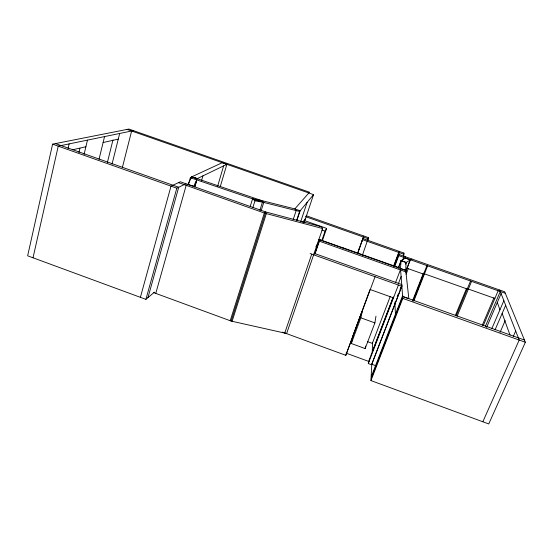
<?xml version="1.0" encoding="UTF-8"?>
<svg xmlns="http://www.w3.org/2000/svg" width="553" height="553" viewBox="0 0 553 553"><rect width="100%" height="100%" fill="white"/><g stroke="black" fill="none" stroke-linecap="round" stroke-linejoin="round"><path stroke-width="0.83" d="M394.282 266.553L398.865 254.435L504.709 291.811L525.35 342.245L488.748 423.944L370.945 380.582L371.796 364.213M372.591 342.342L372.245 351.936L393.162 297.327M398.326 267.756L401.07 260.553L406.096 262.336L405.653 271.793L319.143 241.101L314.692 254.069M395.499 282.701L400.379 269.919L401.07 260.553L405.515 258.037L405.577 256.806M370.945 380.582L402.784 298.392L400.483 268.516L405.715 270.306L408.833 298.606L402.881 296.56L371.291 378.176M362.968 238.599L403.939 253.053L403.676 257.387L402.757 259.799M393.328 296.954L368.637 361.392L368.291 363.556L371.533 364.738L401.755 286.226L401.858 284.588L314.132 253.329M394.503 266.892L398.761 255.652L399.142 251.359L393.964 265.039M353.395 334.544L351.293 343.503L365.153 348.563L374.893 322.897L375.964 316.192M365.153 348.563L365.602 346.074M351.293 343.503L360.86 317.823L362.305 311.263M250.267 206.269L252.562 198.866L261.341 200.476L294.825 208.903L309.514 192.223L128.925 129.056L52.597 144.146L27.65 255.811L145.902 299.36L154.46 292.143M33.021 257.788L58.238 146.151L133.411 130.626M68.06 148.563L69.132 143.898M78.92 152.538L79.922 148.28M84.084 154.37L87.464 140.116M99.022 159.305L104.552 136.584M282.472 332.111L345.805 355.316L370.012 289.523M107.42 162.375L112.957 139.971M112.059 164.02L119.669 133.467M122.324 167.677L131.628 130.992M140.393 297.327L171.015 186.133L180.361 181.778L265.516 211.896L321.424 226.744L322.641 228.534L286.634 333.507L231.147 321.072L153.333 292.502M145.902 299.36L176.808 188.186L185.932 183.748M147.962 297.625L178.716 187.26L55.466 143.586M155.766 293.394L186.181 185.345L187.958 184.467L191.739 176.836L222.258 162.7L226.868 164.317L220.301 186.555M306.231 215.725L368.471 237.659L362.415 255.154M188.718 183.506L190.356 177.713L191.739 176.836L197.276 178.522L193.771 186.223L187.958 184.467M194.697 186.997L196.35 181.204M195.064 186.257L196.612 180.838M201.513 180.845L202.937 175.875M217.571 186.423L223.619 165.886M252.921 207.361L254.961 200.801L252.562 198.866M357.646 253.468L363.777 236.007M259.875 210.327L262.461 202.115L261.341 200.476L191.739 176.836L197.055 178.716L226.868 164.317M261.189 210.61L263.781 202.405L261.341 200.476L260.477 201.527L190.356 177.713M230.207 320.726L264.341 212.995L265.516 211.896L266.332 213.61L232.115 321.293M231.147 321.072L265.329 213.347L322.641 228.534M293.187 219.596L296.159 210.582L294.825 208.903L300.141 210.776L296.906 220.55M296.608 220.44L299.588 211.44L313.537 194.642L127.114 129.416M300.652 221.808L307.129 202.357M304.247 222.417L313.537 194.642M284.774 332.954L311.74 254.138M315.065 253.751L319.821 239.912L315.901 246.811M321.749 240.762L325.067 231.126L326.609 228.403L305.104 220.813L303.673 222.748M322.392 240.652L326.609 228.403M358.842 249.679L359.713 247.267M361.164 243.244L362.616 239.228M357.604 253.239L363.445 237.064M367.593 240.071L368.471 237.659M367.579 240.341L368.167 238.723L305.477 216.624M353.692 333.742L361.773 312.037M345.805 355.316L375.058 276.707M393.888 266.138L399.038 252.534M403.331 254.663L403.939 253.053M398.478 268.039L401.402 260.366M390.314 296.284L372.328 343.406L367.469 341.643M405.48 263.933L406.096 262.336M405.619 264.016L406.234 262.419M398.388 283.689L401.16 276.452M368.291 363.556L398.395 285.03M405.695 271.571L410.077 260.152M405.632 272.104L410.271 260.041L405.515 258.037M394.434 303.88L395.36 301.468M397.22 296.65L398.146 294.237M399.999 289.413L400.932 287M406.116 274.212L408.266 268.627M401.969 285.894L371.796 364.282L375.708 365.644M371.353 376.475L402.771 295.254M412.524 300.832L423.398 273.085M413.077 300.887L426.916 265.599M413.464 300.438L424.103 273.313M413.768 301.136L427.621 265.848M455.389 315.424L466.559 288.355M456.135 315.874L470.541 281.014M457.151 316.185L471.557 281.373M482.237 325.316L494.002 297.714M483.308 325.537L498.149 290.767M485.416 326.291L500.285 291.521M486.585 327.459L501.094 293.588M491.804 328.662L503.859 300.68M495.039 329.885L505.663 305.311M500.036 332.429L505.179 320.609M513.246 336.514L515.679 331.019M482.838 421.766L519.198 340.04L499.718 290.049M302.671 222.271L305.602 218.359M411.95 259.053L405.909 262.606L401.07 260.553M72.533 149.773L85.888 146.759M103.1 142.536L118.259 139.128M254.961 200.801L263.781 202.405M262.461 202.115L299.588 211.44M362.63 239.684L403.87 254.242M398.761 255.652L505.318 293.297M321.832 229.979L325.067 231.126M178.522 182.635L265.329 213.347M468.377 289.053L494.873 298.44M424.476 273.853L467.237 289.005M406.662 268.136L423.57 274.129M52.597 144.146L176.808 188.186M342.846 247.751L399.466 267.832M319.012 239.366L343.074 247.903M318.348 239.387L405.722 270.376M310.143 253.564L401.755 286.226M402.881 296.56L524.444 340.033M402.784 298.392L525.35 342.245M370.275 289.565L393.473 297.867M360.86 317.823L374.893 322.897M346.095 353.139L369.439 361.69M502.159 313.406L510.011 335.083M497.306 302.429L499.94 309.777M394.939 304.15L395.443 314.187"/></g></svg>
